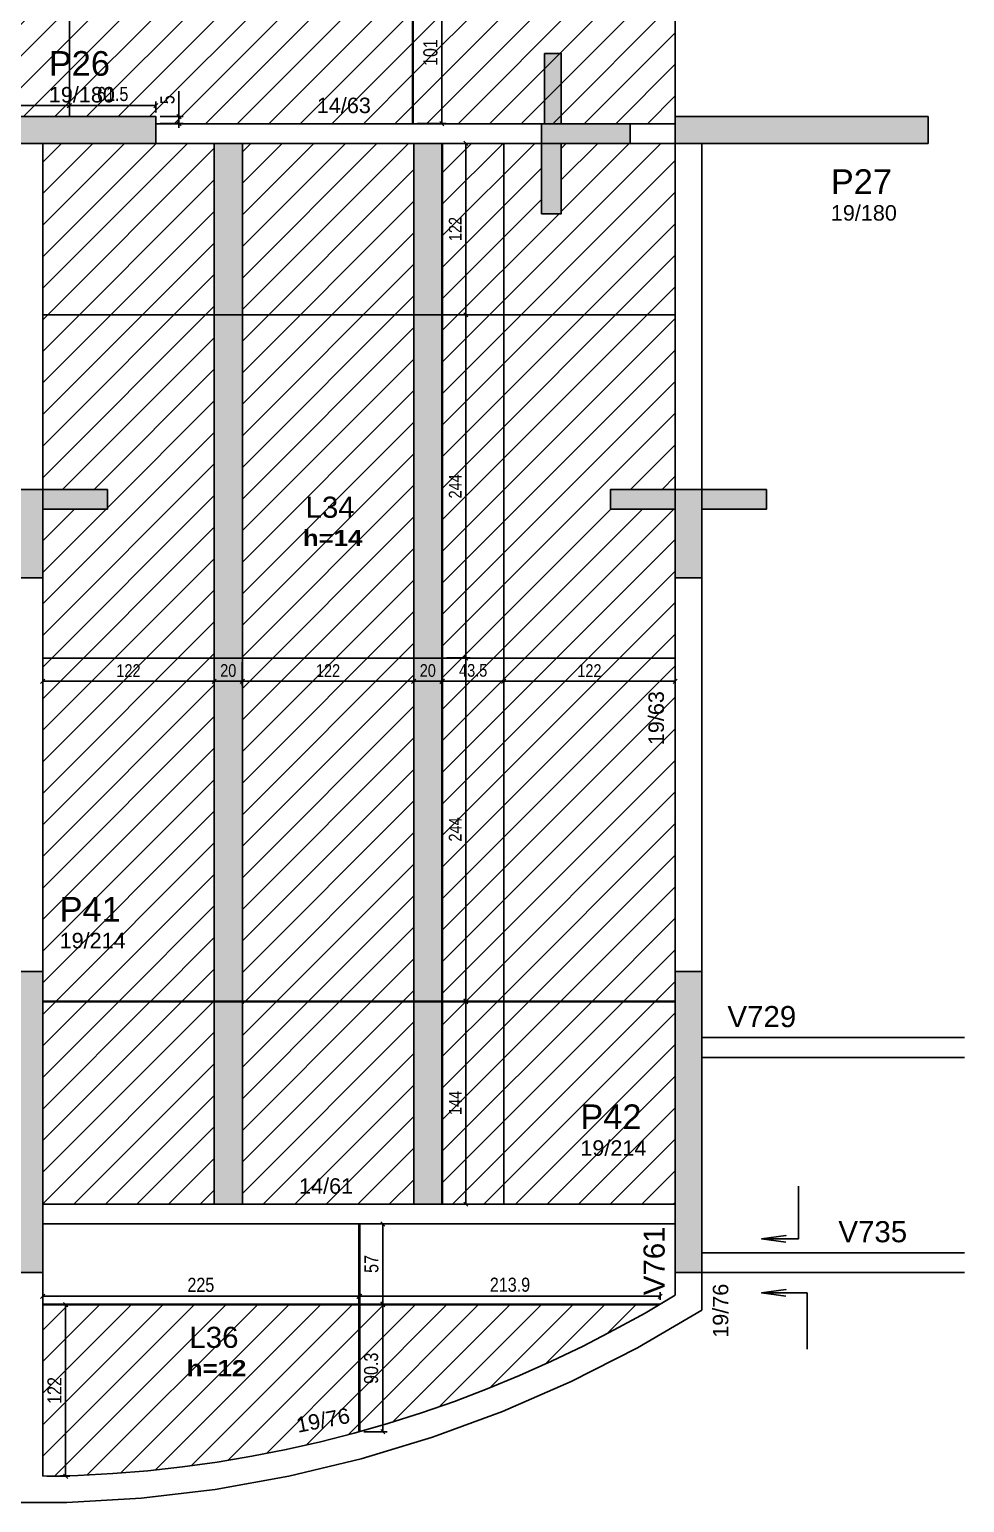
# Model space of a CAD drawing. Extents: x 3022 to 8661, y -614 to 3008.
# Drawn here: x 6504 to 7170, y 143 to 1190 of the extents above; entities that cross this region are included whole.
import ezdxf

# ---------------------------------------------------------------- set-up
doc = ezdxf.new("R2010")
doc.units = 0
doc.header["$PDMODE"] = 34
for name, color, linetype in [('COTA', 241, 'Continuous'), ('MTH-COTAS7', 31, 'Continuous'), ('MTH-DIM-PILAR', 3, 'Continuous'), ('MTH-DIM-VIGA', 3, 'Continuous'), ('MTH-FACE-VIGA', 7, 'Continuous'), ('MTH-LINHA-SEÇÃO', 16, 'Continuous'), ('MTH-PILAR-SEGUE', 5, 'Continuous'), ('MTH-SOMBRA21', 150, 'Continuous'), ('MTH-SOMBRA25', 253, 'Continuous'), ('MTH-TIT1-PILAR', 5, 'Continuous'), ('MTH-TIT1-VIGA', 5, 'Continuous'), ('MTH-TXT-NEGRITO', 5, 'Continuous'), ('Painéis', 200, 'Continuous')]:
    doc.layers.add(name, color=color, linetype=linetype)
doc.layers.add('Hachura', color=251, linetype='Continuous', lineweight=9)
doc.styles.add('COTA TECNICA', font='techl___.ttf', dxfattribs={"height": 10})
doc.styles.add('COTA TECNICA-50', font='techl___.ttf', dxfattribs={"height": 9})
doc.styles.add('TQS_ARIAL', font='arial.ttf')
doc.styles.add('TQS_ARIAL_BLACK', font='ariblk.ttf')
doc.dimstyles.new('COTA PAINEL-50', dxfattribs={"dimtxt": 9, "dimasz": 3, "dimexe": 3, "dimexo": 3, "dimgap": 3, "dimtad": 1, "dimdec": 1, "dimzin": 12, "dimdsep": 46, "dimtxsty": 'COTA TECNICA-50', "dimblk1": 'OBLIQUE', "dimblk2": 'OBLIQUE', "dimsah": 1, "dimcen": 0.9, "dimclrd": 4, "dimclre": 4, "dimclrt": 240, "dimadec": 1, "dimazin": 3, "dimtfac": 1, "dimtdec": 1, "dimtmove": 0, "dimatfit": 3, "dimfxl": 1, "dimtolj": 1, "dimtzin": 12, "dimarcsym": 0})
doc.dimstyles.new('PAINEL', dxfattribs={"dimtxt": 10, "dimasz": 3, "dimexe": 3, "dimexo": 3, "dimgap": 3, "dimtad": 1, "dimdec": 1, "dimzin": 12, "dimdsep": 46, "dimtxsty": 'COTA TECNICA', "dimblk1": 'OBLIQUE', "dimblk2": 'OBLIQUE', "dimsah": 1, "dimcen": 0.9, "dimclrd": 4, "dimclre": 4, "dimclrt": 240, "dimadec": 1, "dimazin": 3, "dimtfac": 1, "dimtdec": 1, "dimtmove": 0, "dimatfit": 3, "dimfxl": 1, "dimtolj": 1, "dimtzin": 12, "dimarcsym": 0})
pattern_1 = [(45, (1084.576, 0), (-11.22532, 11.22532), [])]

# ---------------------------------------------------------------- blocks, each defined once
blk = doc.blocks.new('_Oblique')
at = {"color": 0, "linetype": 'ByBlock', "lineweight": -2}
blk.add_line((-0.5, -0.5), (0.5, 0.5), dxfattribs=at)
blk = doc.blocks.new('*D1268')
at = {"layer": 'COTA', "color": 4, "lineweight": -2, "transparency": 16777216}
for p, q in [((6414.1, 1131.4), (6414.1, 1139.2)), ((6414.1, 1136.2), (6532.6, 1136.2)), ((6532.6, 1131.4), (6532.6, 1139.2))]:
    blk.add_line(p, q, dxfattribs=at)
at = {"layer": 'Defpoints', "color": 0, "transparency": 16777216}
for p in [(6532.6, 1136.2), (6414.1, 1128.4), (6532.6, 1128.4)]:
    blk.add_point(p, dxfattribs=at)
at = {"layer": 'COTA', "color": 4, "lineweight": -2, "transparency": 16777216, "xscale": 3, "yscale": 3, "zscale": 3, "rotation": 180}
blk.add_blockref('_Oblique', (6414.1, 1136.2), dxfattribs=at)
at = {"layer": 'COTA', "color": 4, "lineweight": -2, "transparency": 16777216, "xscale": 3, "yscale": 3, "zscale": 3}
blk.add_blockref('_Oblique', (6532.6, 1136.2), dxfattribs=at)
at = {"layer": 'COTA', "color": 240, "transparency": 16777216, "insert": (6473.4, 1144.4), "char_height": 10, "attachment_point": 5, "style": 'COTA TECNICA'}
blk.add_mtext('\\A1;118.5', dxfattribs=at)
blk = doc.blocks.new('*D1284')
at = {"layer": 'COTA', "color": 4, "lineweight": -2, "transparency": 16777216}
for p, q in [((6532.6, 1131.4), (6532.6, 1139.2)), ((6532.6, 1136.2), (6594.1, 1136.2)), ((6594.1, 1131.4), (6594.1, 1139.2))]:
    blk.add_line(p, q, dxfattribs=at)
at = {"layer": 'Defpoints', "color": 0, "transparency": 16777216}
for p in [(6594.1, 1136.2), (6532.6, 1128.4), (6594.1, 1128.4)]:
    blk.add_point(p, dxfattribs=at)
at = {"layer": 'COTA', "color": 4, "lineweight": -2, "transparency": 16777216, "xscale": 3, "yscale": 3, "zscale": 3, "rotation": 180}
blk.add_blockref('_Oblique', (6532.6, 1136.2), dxfattribs=at)
at = {"layer": 'COTA', "color": 4, "lineweight": -2, "transparency": 16777216, "xscale": 3, "yscale": 3, "zscale": 3}
blk.add_blockref('_Oblique', (6594.1, 1136.2), dxfattribs=at)
at = {"layer": 'COTA', "color": 240, "transparency": 16777216, "insert": (6563.4, 1144.4), "char_height": 10, "attachment_point": 5, "style": 'COTA TECNICA'}
blk.add_mtext('\\A1;61.5', dxfattribs=at)
blk = doc.blocks.new('*D1270')
at = {"layer": 'COTA', "color": 4, "lineweight": -2, "transparency": 16777216}
for p, q in [((6610.5, 1128.4), (6610.5, 1146.4)), ((6597.1, 1128.4), (6613.5, 1128.4)), ((6597.1, 1123.4), (6613.5, 1123.4)), ((6610.5, 1123.4), (6610.5, 1128.4)), ((6610.5, 1123.4), (6610.5, 1120.4))]:
    blk.add_line(p, q, dxfattribs=at)
at = {"layer": 'Defpoints', "color": 0, "transparency": 16777216}
for p in [(6594.1, 1128.4), (6594.1, 1123.4), (6610.5, 1128.4)]:
    blk.add_point(p, dxfattribs=at)
at = {"layer": 'COTA', "color": 4, "lineweight": -2, "transparency": 16777216, "xscale": 3, "yscale": 3, "zscale": 3}
for p, rotation in [((6610.5, 1128.4), 270), ((6610.5, 1123.4), 90)]:
    blk.add_blockref('_Oblique', p, dxfattribs=dict(at, rotation=rotation))
at = {"layer": 'COTA', "color": 240, "transparency": 16777216, "insert": (6602.4, 1140.4), "char_height": 10, "attachment_point": 5, "rotation": 90, "style": 'COTA TECNICA'}
blk.add_mtext('\\A1;5', dxfattribs=at)
blk = doc.blocks.new('*D1280')
at = {"layer": 'COTA', "color": 4, "lineweight": -2, "transparency": 16777216}
for p, q in [((6780.1, 1224.4), (6800.6, 1224.4)), ((6797.6, 1123.4), (6797.6, 1224.4)), ((6780.1, 1123.4), (6800.6, 1123.4))]:
    blk.add_line(p, q, dxfattribs=at)
at = {"layer": 'Defpoints', "color": 0, "transparency": 16777216}
for p in [(6777.1, 1224.4), (6797.6, 1224.4), (6777.1, 1123.4)]:
    blk.add_point(p, dxfattribs=at)
at = {"layer": 'COTA', "color": 4, "lineweight": -2, "transparency": 16777216, "xscale": 3, "yscale": 3, "zscale": 3}
for p, rotation in [((6797.6, 1224.4), 90), ((6797.6, 1123.4), 270)]:
    blk.add_blockref('_Oblique', p, dxfattribs=dict(at, rotation=rotation))
at = {"layer": 'COTA', "color": 240, "transparency": 16777216, "insert": (6789.5, 1173.9), "char_height": 10, "attachment_point": 5, "rotation": 90, "style": 'COTA TECNICA'}
blk.add_mtext('\\A1;101', dxfattribs=at)
blk = doc.blocks.new('*D1321')
at = {"layer": 'COTA', "color": 4, "lineweight": -2, "transparency": 16777216}
for p, q in [((6801.1, 498.9), (6817.7, 498.9)), ((6814.7, 354.9), (6814.7, 498.9)), ((6801.1, 354.9), (6817.7, 354.9))]:
    blk.add_line(p, q, dxfattribs=at)
at = {"layer": 'Defpoints', "color": 0, "transparency": 16777216}
for p in [(6798.1, 498.9), (6814.7, 498.9), (6798.1, 354.9)]:
    blk.add_point(p, dxfattribs=at)
at = {"layer": 'COTA', "color": 4, "lineweight": -2, "transparency": 16777216, "xscale": 3, "yscale": 3, "zscale": 3}
for p, rotation in [((6814.7, 498.9), 90), ((6814.7, 354.9), 270)]:
    blk.add_blockref('_Oblique', p, dxfattribs=dict(at, rotation=rotation))
at = {"layer": 'COTA', "color": 240, "transparency": 16777216, "insert": (6807.1, 426.9), "char_height": 9, "attachment_point": 5, "rotation": 90, "style": 'COTA TECNICA-50'}
blk.add_mtext('\\A1;144', dxfattribs=at)
blk = doc.blocks.new('*D1322')
at = {"layer": 'COTA', "color": 4, "lineweight": -2, "transparency": 16777216}
for p, q in [((6801.1, 743.4), (6817.7, 743.4)), ((6814.7, 499.4), (6814.7, 743.4)), ((6801.1, 499.4), (6817.7, 499.4))]:
    blk.add_line(p, q, dxfattribs=at)
at = {"layer": 'Defpoints', "color": 0, "transparency": 16777216}
for p in [(6798.1, 743.4), (6814.7, 743.4), (6798.1, 499.4)]:
    blk.add_point(p, dxfattribs=at)
at = {"layer": 'COTA', "color": 4, "lineweight": -2, "transparency": 16777216, "xscale": 3, "yscale": 3, "zscale": 3}
for p, rotation in [((6814.7, 743.4), 90), ((6814.7, 499.4), 270)]:
    blk.add_blockref('_Oblique', p, dxfattribs=dict(at, rotation=rotation))
at = {"layer": 'COTA', "color": 240, "transparency": 16777216, "insert": (6807.1, 621.4), "char_height": 9, "attachment_point": 5, "rotation": 90, "style": 'COTA TECNICA-50'}
blk.add_mtext('\\A1;244', dxfattribs=at)
blk = doc.blocks.new('*D1323')
at = {"layer": 'COTA', "color": 4, "lineweight": -2, "transparency": 16777216}
for p, q in [((6814.7, 743.4), (6814.7, 987.4)), ((6801.1, 743.4), (6817.7, 743.4))]:
    blk.add_line(p, q, dxfattribs=at)
at = {"layer": 'Defpoints', "color": 0, "transparency": 16777216}
for p in [(6814.7, 987.4), (6814.7, 987.4), (6798.1, 743.4)]:
    blk.add_point(p, dxfattribs=at)
at = {"layer": 'COTA', "color": 4, "lineweight": -2, "transparency": 16777216, "xscale": 3, "yscale": 3, "zscale": 3}
for p, rotation in [((6814.7, 987.4), 90), ((6814.7, 743.4), 270)]:
    blk.add_blockref('_Oblique', p, dxfattribs=dict(at, rotation=rotation))
at = {"layer": 'COTA', "color": 240, "transparency": 16777216, "insert": (6807.1, 865.4), "char_height": 9, "attachment_point": 5, "rotation": 90, "style": 'COTA TECNICA-50'}
blk.add_mtext('\\A1;244', dxfattribs=at)
blk = doc.blocks.new('*D1324')
at = {"layer": 'COTA', "color": 4, "lineweight": -2, "transparency": 16777216}
blk.add_line((6814.7, 987.4), (6814.7, 1109.4), dxfattribs=at)
at = {"layer": 'Defpoints', "color": 0, "transparency": 16777216}
for p in [(6814.7, 1109.4), (6814.7, 1109.4), (6814.7, 987.4)]:
    blk.add_point(p, dxfattribs=at)
at = {"layer": 'COTA', "color": 4, "lineweight": -2, "transparency": 16777216, "xscale": 3, "yscale": 3, "zscale": 3}
for p, rotation in [((6814.7, 1109.4), 90), ((6814.7, 987.4), 270)]:
    blk.add_blockref('_Oblique', p, dxfattribs=dict(at, rotation=rotation))
at = {"layer": 'COTA', "color": 240, "transparency": 16777216, "insert": (6807.1, 1048.4), "char_height": 9, "attachment_point": 5, "rotation": 90, "style": 'COTA TECNICA-50'}
blk.add_mtext('\\A1;122', dxfattribs=at)
blk = doc.blocks.new('*D1325')
at = {"layer": 'COTA', "color": 4, "lineweight": -2, "transparency": 16777216}
for p, q in [((6513.6, 740.4), (6513.6, 723.8)), ((6635.6, 740.4), (6635.6, 723.8)), ((6513.6, 726.8), (6635.6, 726.8))]:
    blk.add_line(p, q, dxfattribs=at)
at = {"layer": 'Defpoints', "color": 0, "transparency": 16777216}
for p in [(6513.6, 743.4), (6635.6, 743.4), (6635.6, 726.8)]:
    blk.add_point(p, dxfattribs=at)
at = {"layer": 'COTA', "color": 4, "lineweight": -2, "transparency": 16777216, "xscale": 3, "yscale": 3, "zscale": 3, "rotation": 180}
blk.add_blockref('_Oblique', (6513.6, 726.8), dxfattribs=at)
at = {"layer": 'COTA', "color": 4, "lineweight": -2, "transparency": 16777216, "xscale": 3, "yscale": 3, "zscale": 3}
blk.add_blockref('_Oblique', (6635.6, 726.8), dxfattribs=at)
at = {"layer": 'COTA', "color": 240, "transparency": 16777216, "insert": (6574.6, 734.4), "char_height": 9, "attachment_point": 5, "style": 'COTA TECNICA-50'}
blk.add_mtext('\\A1;122', dxfattribs=at)
blk = doc.blocks.new('*D1326')
at = {"layer": 'COTA', "color": 4, "lineweight": -2, "transparency": 16777216}
for p, q in [((6635.6, 740.4), (6635.6, 723.8)), ((6655.6, 740.4), (6655.6, 723.8)), ((6635.6, 726.8), (6655.6, 726.8))]:
    blk.add_line(p, q, dxfattribs=at)
at = {"layer": 'Defpoints', "color": 0, "transparency": 16777216}
for p in [(6635.6, 743.4), (6655.6, 743.4), (6655.6, 726.8)]:
    blk.add_point(p, dxfattribs=at)
at = {"layer": 'COTA', "color": 4, "lineweight": -2, "transparency": 16777216, "xscale": 3, "yscale": 3, "zscale": 3, "rotation": 180}
blk.add_blockref('_Oblique', (6635.6, 726.8), dxfattribs=at)
at = {"layer": 'COTA', "color": 4, "lineweight": -2, "transparency": 16777216, "xscale": 3, "yscale": 3, "zscale": 3}
blk.add_blockref('_Oblique', (6655.6, 726.8), dxfattribs=at)
at = {"layer": 'COTA', "color": 240, "transparency": 16777216, "insert": (6645.6, 734.4), "char_height": 9, "attachment_point": 5, "style": 'COTA TECNICA-50'}
blk.add_mtext('\\A1;20', dxfattribs=at)
blk = doc.blocks.new('*D1327')
at = {"layer": 'COTA', "color": 4, "lineweight": -2, "transparency": 16777216}
for p, q in [((6655.6, 740.4), (6655.6, 723.8)), ((6777.6, 740.4), (6777.6, 723.8)), ((6655.6, 726.8), (6777.6, 726.8))]:
    blk.add_line(p, q, dxfattribs=at)
at = {"layer": 'Defpoints', "color": 0, "transparency": 16777216}
for p in [(6655.6, 743.4), (6777.6, 743.4), (6777.6, 726.8)]:
    blk.add_point(p, dxfattribs=at)
at = {"layer": 'COTA', "color": 4, "lineweight": -2, "transparency": 16777216, "xscale": 3, "yscale": 3, "zscale": 3, "rotation": 180}
blk.add_blockref('_Oblique', (6655.6, 726.8), dxfattribs=at)
at = {"layer": 'COTA', "color": 4, "lineweight": -2, "transparency": 16777216, "xscale": 3, "yscale": 3, "zscale": 3}
blk.add_blockref('_Oblique', (6777.6, 726.8), dxfattribs=at)
at = {"layer": 'COTA', "color": 240, "transparency": 16777216, "insert": (6716.6, 734.4), "char_height": 9, "attachment_point": 5, "style": 'COTA TECNICA-50'}
blk.add_mtext('\\A1;122', dxfattribs=at)
blk = doc.blocks.new('*D1328')
at = {"layer": 'COTA', "color": 4, "lineweight": -2, "transparency": 16777216}
for p, q in [((6777.6, 740.4), (6777.6, 723.8)), ((6797.6, 740.4), (6797.6, 723.8)), ((6777.6, 726.8), (6797.6, 726.8))]:
    blk.add_line(p, q, dxfattribs=at)
at = {"layer": 'Defpoints', "color": 0, "transparency": 16777216}
for p in [(6777.6, 743.4), (6797.6, 743.4), (6797.6, 726.8)]:
    blk.add_point(p, dxfattribs=at)
at = {"layer": 'COTA', "color": 4, "lineweight": -2, "transparency": 16777216, "xscale": 3, "yscale": 3, "zscale": 3, "rotation": 180}
blk.add_blockref('_Oblique', (6777.6, 726.8), dxfattribs=at)
at = {"layer": 'COTA', "color": 4, "lineweight": -2, "transparency": 16777216, "xscale": 3, "yscale": 3, "zscale": 3}
blk.add_blockref('_Oblique', (6797.6, 726.8), dxfattribs=at)
at = {"layer": 'COTA', "color": 240, "transparency": 16777216, "insert": (6787.6, 734.4), "char_height": 9, "attachment_point": 5, "style": 'COTA TECNICA-50'}
blk.add_mtext('\\A1;20', dxfattribs=at)
blk = doc.blocks.new('*D1329')
at = {"layer": 'COTA', "color": 4, "lineweight": -2, "transparency": 16777216}
for p, q in [((6798.1, 740.4), (6798.1, 723.8)), ((6841.6, 740.4), (6841.6, 723.8)), ((6798.1, 726.8), (6841.6, 726.8))]:
    blk.add_line(p, q, dxfattribs=at)
at = {"layer": 'Defpoints', "color": 0, "transparency": 16777216}
for p in [(6798.1, 743.4), (6841.6, 743.4), (6841.6, 726.8)]:
    blk.add_point(p, dxfattribs=at)
at = {"layer": 'COTA', "color": 4, "lineweight": -2, "transparency": 16777216, "xscale": 3, "yscale": 3, "zscale": 3, "rotation": 180}
blk.add_blockref('_Oblique', (6798.1, 726.8), dxfattribs=at)
at = {"layer": 'COTA', "color": 4, "lineweight": -2, "transparency": 16777216, "xscale": 3, "yscale": 3, "zscale": 3}
blk.add_blockref('_Oblique', (6841.6, 726.8), dxfattribs=at)
at = {"layer": 'COTA', "color": 240, "transparency": 16777216, "insert": (6819.9, 734.5), "char_height": 9, "attachment_point": 5, "style": 'COTA TECNICA-50'}
blk.add_mtext('\\A1;43.5', dxfattribs=at)
blk = doc.blocks.new('*D1330')
at = {"layer": 'COTA', "color": 4, "lineweight": -2, "transparency": 16777216}
for p, q in [((6841.6, 740.4), (6841.6, 723.8)), ((6963.6, 740.4), (6963.6, 723.8)), ((6841.6, 726.8), (6963.6, 726.8))]:
    blk.add_line(p, q, dxfattribs=at)
at = {"layer": 'Defpoints', "color": 0, "transparency": 16777216}
for p in [(6841.6, 743.4), (6963.6, 743.4), (6963.6, 726.8)]:
    blk.add_point(p, dxfattribs=at)
at = {"layer": 'COTA', "color": 4, "lineweight": -2, "transparency": 16777216, "xscale": 3, "yscale": 3, "zscale": 3, "rotation": 180}
blk.add_blockref('_Oblique', (6841.6, 726.8), dxfattribs=at)
at = {"layer": 'COTA', "color": 4, "lineweight": -2, "transparency": 16777216, "xscale": 3, "yscale": 3, "zscale": 3}
blk.add_blockref('_Oblique', (6963.6, 726.8), dxfattribs=at)
at = {"layer": 'COTA', "color": 240, "transparency": 16777216, "insert": (6902.6, 734.4), "char_height": 9, "attachment_point": 5, "style": 'COTA TECNICA-50'}
blk.add_mtext('\\A1;122', dxfattribs=at)
blk = doc.blocks.new('*D1405')
at = {"layer": 'COTA', "color": 4, "lineweight": -2, "transparency": 16777216}
for p, q in [((6742.1, 283.4), (6758.6, 283.4)), ((6755.6, 283.4), (6755.6, 193.1)), ((6742.1, 193.1), (6758.6, 193.1))]:
    blk.add_line(p, q, dxfattribs=at)
at = {"layer": 'Defpoints', "color": 0, "transparency": 16777216}
for p in [(6739.1, 283.4), (6739.1, 193.1), (6755.6, 193.1)]:
    blk.add_point(p, dxfattribs=at)
at = {"layer": 'COTA', "color": 4, "lineweight": -2, "transparency": 16777216, "xscale": 3, "yscale": 3, "zscale": 3}
for p, rotation in [((6755.6, 283.4), 90), ((6755.6, 193.1), 270)]:
    blk.add_blockref('_Oblique', p, dxfattribs=dict(at, rotation=rotation))
at = {"layer": 'COTA', "color": 240, "transparency": 16777216, "insert": (6747.3, 238.2), "char_height": 10, "attachment_point": 5, "rotation": 90, "style": 'COTA TECNICA'}
blk.add_mtext('\\A1;90.3', dxfattribs=at)
blk = doc.blocks.new('*D1406')
at = {"layer": 'COTA', "color": 4, "lineweight": -2, "transparency": 16777216}
for p, q in [((6516.6, 283.4), (6532.9, 283.4)), ((6529.9, 161.4), (6529.9, 283.4)), ((6516.6, 161.4), (6532.9, 161.4))]:
    blk.add_line(p, q, dxfattribs=at)
at = {"layer": 'Defpoints', "color": 0, "transparency": 16777216}
for p in [(6513.6, 283.4), (6529.9, 283.4), (6513.6, 161.4)]:
    blk.add_point(p, dxfattribs=at)
at = {"layer": 'COTA', "color": 4, "lineweight": -2, "transparency": 16777216, "xscale": 3, "yscale": 3, "zscale": 3}
for p, rotation in [((6529.9, 283.4), 90), ((6529.9, 161.4), 270)]:
    blk.add_blockref('_Oblique', p, dxfattribs=dict(at, rotation=rotation))
at = {"layer": 'COTA', "color": 240, "transparency": 16777216, "insert": (6521.9, 222.4), "char_height": 10, "attachment_point": 5, "rotation": 90, "style": 'COTA TECNICA'}
blk.add_mtext('\\A1;122', dxfattribs=at)
blk = doc.blocks.new('*D1412')
at = {"layer": 'COTA', "color": 4, "lineweight": -2, "transparency": 16777216}
for p, q in [((6513.6, 286.9), (6513.6, 292.4)), ((6513.6, 289.4), (6738.6, 289.4)), ((6738.6, 286.9), (6738.6, 292.4))]:
    blk.add_line(p, q, dxfattribs=at)
at = {"layer": 'Defpoints', "color": 0, "transparency": 16777216}
for p in [(6513.6, 283.9), (6738.6, 289.4), (6738.6, 283.9)]:
    blk.add_point(p, dxfattribs=at)
at = {"layer": 'COTA', "color": 4, "lineweight": -2, "transparency": 16777216, "xscale": 3, "yscale": 3, "zscale": 3, "rotation": 180}
blk.add_blockref('_Oblique', (6513.6, 289.4), dxfattribs=at)
at = {"layer": 'COTA', "color": 4, "lineweight": -2, "transparency": 16777216, "xscale": 3, "yscale": 3, "zscale": 3}
blk.add_blockref('_Oblique', (6738.6, 289.4), dxfattribs=at)
at = {"layer": 'COTA', "color": 240, "transparency": 16777216, "insert": (6626.1, 297.5), "char_height": 10, "attachment_point": 5, "style": 'COTA TECNICA'}
blk.add_mtext('\\A1;225', dxfattribs=at)
blk = doc.blocks.new('*D1413')
at = {"layer": 'COTA', "color": 4, "lineweight": -2, "transparency": 16777216}
for p, q in [((6739.1, 286.9), (6739.1, 292.4)), ((6739.1, 289.4), (6953, 289.4)), ((6953, 286.9), (6953, 292.4))]:
    blk.add_line(p, q, dxfattribs=at)
at = {"layer": 'Defpoints', "color": 0, "transparency": 16777216}
for p in [(6739.1, 283.9), (6953, 289.4), (6953, 283.9)]:
    blk.add_point(p, dxfattribs=at)
at = {"layer": 'COTA', "color": 4, "lineweight": -2, "transparency": 16777216, "xscale": 3, "yscale": 3, "zscale": 3, "rotation": 180}
blk.add_blockref('_Oblique', (6739.1, 289.4), dxfattribs=at)
at = {"layer": 'COTA', "color": 4, "lineweight": -2, "transparency": 16777216, "xscale": 3, "yscale": 3, "zscale": 3}
blk.add_blockref('_Oblique', (6953, 289.4), dxfattribs=at)
at = {"layer": 'COTA', "color": 240, "transparency": 16777216, "insert": (6846.1, 297.6), "char_height": 10, "attachment_point": 5, "style": 'COTA TECNICA'}
blk.add_mtext('\\A1;213.9', dxfattribs=at)
blk = doc.blocks.new('*D1414')
at = {"layer": 'COTA', "color": 4, "lineweight": -2, "transparency": 16777216}
for p, q in [((6742.1, 340.9), (6758.6, 340.9)), ((6755.6, 283.9), (6755.6, 340.9)), ((6742.1, 283.9), (6758.6, 283.9))]:
    blk.add_line(p, q, dxfattribs=at)
at = {"layer": 'Defpoints', "color": 0, "transparency": 16777216}
for p in [(6739.1, 340.9), (6755.6, 340.9), (6739.1, 283.9)]:
    blk.add_point(p, dxfattribs=at)
at = {"layer": 'COTA', "color": 4, "lineweight": -2, "transparency": 16777216, "xscale": 3, "yscale": 3, "zscale": 3}
for p, rotation in [((6755.6, 340.9), 90), ((6755.6, 283.9), 270)]:
    blk.add_blockref('_Oblique', p, dxfattribs=dict(at, rotation=rotation))
at = {"layer": 'COTA', "color": 240, "transparency": 16777216, "insert": (6747.5, 312.4), "char_height": 10, "attachment_point": 5, "rotation": 90, "style": 'COTA TECNICA'}
blk.add_mtext('\\A1;57', dxfattribs=at)

msp = doc.modelspace()

# ---------------------------------------------------------------- hatches: boundary and pattern name
at = {"layer": 'Hachura', "linetype": 'ByBlock'}
h = msp.add_hatch(dxfattribs=at)
h.set_pattern_fill('ANSI31', color=256, scale=5)
h.set_pattern_definition([(45, (-39.196, -112.321), (-11.22532, 11.22532), [])])
h.paths.add_polyline_path([(4677.14, 1249.35), (4677.14, 1195.85), (4677.14, 1184.35), (4824.14, 1184.35), (4824.14, 1249.35)])
h.paths.add_polyline_path([(4677.14, 1183.85), (4677.14, 1176.85), (4677.14, 1123.35), (4824.14, 1123.35), (4824.14, 1183.85)])
h.paths.add_polyline_path([(4824.14, 1183.85), (4824.14, 1123.35), (4836.64, 1123.35), (4855.64, 1123.35), (5068.14, 1123.35), (5068.14, 1183.85)])
h.paths.add_polyline_path([(4855.64, 1249.35), (4836.64, 1249.35), (4824.14, 1249.35), (4824.14, 1184.35), (5068.14, 1184.35), (5068.14, 1249.35)])
h.paths.add_polyline_path([(5312.14, 1184.35), (5312.14, 1249.35), (5068.14, 1249.35), (5068.14, 1184.35)])
h.paths.add_polyline_path([(5068.14, 1183.85), (5068.14, 1123.35), (5312.14, 1123.35), (5312.14, 1183.85)])
h.paths.add_polyline_path([(5312.64, 1183.85), (5312.64, 1123.35), (5556.64, 1123.35), (5556.64, 1183.85)])
h.paths.add_polyline_path([(5556.64, 1184.35), (5556.64, 1249.35), (5312.64, 1249.35), (5312.64, 1184.35)])
h.paths.add_polyline_path([(5800.64, 1184.35), (5800.64, 1249.35), (5575.64, 1249.35), (5556.64, 1249.35), (5556.64, 1184.35)])
h.paths.add_polyline_path([(5556.64, 1183.85), (5556.64, 1123.35), (5575.64, 1123.35), (5800.64, 1123.35), (5800.64, 1183.85)])
h.paths.add_polyline_path([(5800.64, 1183.85), (5800.64, 1123.35), (5864.64, 1123.35), (5864.64, 1128.35), (6044.64, 1128.35), (6044.64, 1183.85)])
h.paths.add_polyline_path([(6044.64, 1184.35), (6044.64, 1249.35), (6025.64, 1249.35), (5800.64, 1249.35), (5800.64, 1184.35)])
h.paths.add_polyline_path([(6288.64, 1224.85), (6288.64, 1285.35), (6044.64, 1285.35), (6044.64, 1249.35), (6044.64, 1224.85)])
h.paths.add_polyline_path([(6288.64, 1123.35), (6288.64, 1224.35), (6044.64, 1224.35), (6044.64, 1128.35), (6044.64, 1123.35)])
h.paths.add_polyline_path([(6414.14, 1123.35), (6414.14, 1128.35), (6532.64, 1128.35), (6532.64, 1224.35), (6288.64, 1224.35), (6288.64, 1123.35)])
h.paths.add_polyline_path([(6532.64, 1224.85), (6532.64, 1285.35), (6288.64, 1285.35), (6288.64, 1224.85)])
h.paths.add_polyline_path([(6776.64, 1224.85), (6776.64, 1285.35), (6717.64, 1285.35), (6532.64, 1285.35), (6532.64, 1224.85)])
h.paths.add_polyline_path([(6776.64, 1123.35), (6776.64, 1224.35), (6532.64, 1224.35), (6532.64, 1128.35), (6594.14, 1128.35), (6594.14, 1123.35)])
h.paths.add_polyline_path([(6963.64, 1123.35), (6963.64, 1128.35), (6963.64, 1224.35), (6777.14, 1224.35), (6777.14, 1123.35)])
h.paths.add_polyline_path([(6963.64, 1224.85), (6963.64, 1249.35), (6963.64, 1285.35), (6777.14, 1285.35), (6777.14, 1224.85)])
h.paths.add_polyline_path([(6839.64, 1456.35), (6717.64, 1456.35), (6717.64, 1305.35), (6839.64, 1305.35)])
h.paths.add_polyline_path([(6860.14, 1305.35), (6963.64, 1305.35), (6963.64, 1389.35), (6963.64, 1456.35), (6860.14, 1456.35)])
h.paths.add_polyline_path([(6963.64, 1578.35), (6860.14, 1578.35), (6860.14, 1456.35), (6963.64, 1456.35)])
h.paths.add_polyline_path([(6839.64, 1578.35), (6717.64, 1578.35), (6717.64, 1513.35), (6717.64, 1494.35), (6717.64, 1456.35), (6839.64, 1456.35)])
h.paths.add_polyline_path([(6839.64, 1822.35), (6735.64, 1822.35), (6735.64, 1722.35), (6735.64, 1703.35), (6717.64, 1703.35), (6717.64, 1578.35), (6839.64, 1578.35)])
h.paths.add_polyline_path([(6860.14, 1578.35), (6963.64, 1578.35), (6963.64, 1822.35), (6860.14, 1822.35)])
h.paths.add_polyline_path([(6963.64, 1965.35), (6860.14, 1965.35), (6860.14, 1822.35), (6963.64, 1822.35), (6963.64, 1899.35)])
h.paths.add_polyline_path([(6839.64, 1965.35), (6735.64, 1965.35), (6735.64, 1822.35), (6839.64, 1822.35)])
h.paths.add_polyline_path([(6044.64, 1721.35), (6148.14, 1721.35), (6148.14, 1965.35), (6044.64, 1965.35), (6044.64, 1899.35)])
h.paths.add_polyline_path([(6044.64, 1567.35), (6148.14, 1567.35), (6148.14, 1721.35), (6044.64, 1721.35)])
h.paths.add_polyline_path([(6044.64, 1445.35), (6148.14, 1445.35), (6148.14, 1567.35), (6044.64, 1567.35)])
h.paths.add_polyline_path([(6148.14, 1445.35), (6044.64, 1445.35), (6044.64, 1389.35), (6044.64, 1305.35), (6148.14, 1305.35)])
h.paths.add_polyline_path([(6290.64, 1305.35), (6290.64, 1445.35), (6168.64, 1445.35), (6168.64, 1305.35)])
h.paths.add_polyline_path([(6290.64, 1445.35), (6290.64, 1494.35), (6290.64, 1513.35), (6290.64, 1567.35), (6168.64, 1567.35), (6168.64, 1445.35)])
h.paths.add_polyline_path([(6290.64, 1703.35), (6290.64, 1721.35), (6168.64, 1721.35), (6168.64, 1567.35), (6290.64, 1567.35)])
h = msp.add_hatch(dxfattribs=at)
h.set_pattern_fill('ANSI31', color=256, scale=5)
h.set_pattern_definition(pattern_1)
h.paths.add_polyline_path([(6513.64, 987.35), (6635.64, 987.35), (6635.64, 1109.35), (6594.14, 1109.35), (6513.64, 1109.35)])
h.paths.add_polyline_path([(6777.64, 987.35), (6777.64, 1109.35), (6655.64, 1109.35), (6655.64, 987.35)])
h.paths.add_polyline_path([(6841.64, 1109.35), (6798.14, 1109.35), (6798.14, 987.35), (6841.64, 987.35)])
h.paths.add_polyline_path([(6963.64, 987.35), (6963.64, 1109.35), (6882.56, 1109.35), (6882.56, 1059.35), (6868.56, 1059.35), (6868.56, 1109.35), (6841.64, 1109.35), (6841.64, 987.35)])
h.paths.add_polyline_path([(6963.64, 987.35), (6841.64, 987.35), (6841.64, 743.35), (6963.64, 743.35), (6963.64, 849.26), (6917.64, 849.26), (6917.64, 863.26), (6963.64, 863.26)])
h.paths.add_polyline_path([(6798.14, 743.35), (6841.64, 743.35), (6841.64, 987.35), (6798.14, 987.35)])
h.paths.add_polyline_path([(6655.64, 987.35), (6655.64, 743.35), (6777.64, 743.35), (6777.64, 987.35)])
h.paths.add_polyline_path([(6513.64, 863.26), (6559.64, 863.26), (6559.64, 849.26), (6513.64, 849.26), (6513.64, 800.26), (6513.64, 743.35), (6635.64, 743.35), (6635.64, 987.35), (6513.64, 987.35)])
h.paths.add_polyline_path([(6635.64, 743.35), (6513.64, 743.35), (6513.64, 520.35), (6513.64, 499.35), (6635.64, 499.35)])
h.paths.add_polyline_path([(6777.64, 743.35), (6655.64, 743.35), (6655.64, 499.35), (6777.64, 499.35)])
h.paths.add_polyline_path([(6798.14, 499.35), (6841.64, 499.35), (6841.64, 743.35), (6798.14, 743.35)])
h.paths.add_polyline_path([(6841.64, 499.35), (6963.64, 499.35), (6963.64, 520.35), (6963.64, 743.35), (6841.64, 743.35)])
h.paths.add_polyline_path([(6870.56, 404.85), (6870.56, 354.85), (6931.56, 354.85), (6963.64, 354.85), (6963.64, 498.85), (6841.64, 498.85), (6841.64, 354.85), (6870.56, 354.85)])
h.paths.add_polyline_path([(6841.64, 498.85), (6798.14, 498.85), (6798.14, 354.85), (6841.64, 354.85)])
h.paths.add_polyline_path([(6655.64, 498.85), (6655.64, 354.85), (6777.64, 354.85), (6777.64, 498.85)])
h.paths.add_polyline_path([(6513.64, 498.85), (6513.64, 354.85), (6635.64, 354.85), (6635.64, 498.85)])
at = {"layer": 'Hachura'}
h = msp.add_hatch(color=256, dxfattribs=at)
h.dxf.hatch_style = 1
h.paths.add_polyline_path([(6655.64, 1109.35), (6635.64, 1109.35), (6635.64, 987.35), (6655.64, 987.35)])
h.paths.add_polyline_path([(6655.64, 987.35), (6635.64, 987.35), (6635.64, 743.35), (6655.64, 743.35)])
h.paths.add_polyline_path([(6655.64, 743.35), (6635.64, 743.35), (6635.64, 499.35), (6655.64, 499.35)])
h.paths.add_polyline_path([(6655.64, 499.35), (6635.64, 499.35), (6635.64, 354.85), (6655.64, 354.85)])
h.paths.add_polyline_path([(6797.64, 499.35), (6777.64, 499.35), (6777.64, 354.85), (6797.64, 354.85)])
h.paths.add_polyline_path([(6797.64, 743.35), (6777.64, 743.35), (6777.64, 499.35), (6797.64, 499.35)])
h.paths.add_polyline_path([(6797.64, 987.35), (6777.64, 987.35), (6777.64, 743.35), (6797.64, 743.35)])
h.paths.add_polyline_path([(6797.64, 1109.35), (6777.64, 1109.35), (6777.64, 987.35), (6797.64, 987.35)])
at = {"layer": 'Hachura', "linetype": 'ByBlock'}
h = msp.add_hatch(dxfattribs=at)
h.set_pattern_fill('ANSI31', color=256, scale=5)
h.set_pattern_definition(pattern_1)
h.paths.add_polyline_path([(6056.11, 283.4), (6066.12, 277.5), (6087.95, 265.45), (6110.11, 254.03), (6132.58, 243.23), (6155.35, 233.07), (6178.39, 223.56), (6201.7, 214.7), (6225.24, 206.5), (6249.01, 198.97), (6250.14, 198.65), (6250.14, 283.4)])
h.paths.add_polyline_path([(6395.19, 168.09), (6419.98, 165.37), (6444.82, 163.34), (6469.72, 162.02), (6494.64, 161.4), (6494.64, 283.4), (6250.64, 283.4), (6250.64, 198.5), (6272.98, 192.11), (6297.13, 185.93), (6321.45, 180.44), (6345.91, 175.63), (6370.5, 171.51)])
h.paths.add_polyline_path([(6613.09, 168.09), (6637.79, 171.51), (6662.38, 175.63), (6686.84, 180.44), (6711.16, 185.93), (6735.31, 192.11), (6738.64, 193.07), (6738.64, 283.4), (6513.64, 283.4), (6513.64, 161.4), (6538.57, 162.02), (6563.46, 163.34), (6588.31, 165.37)])
h.paths.add_polyline_path([(6829.9, 223.56), (6852.94, 233.07), (6875.71, 243.23), (6898.18, 254.03), (6920.34, 265.45), (6942.17, 277.5), (6952.18, 283.4), (6739.14, 283.4), (6739.14, 193.21), (6759.28, 198.97), (6783.05, 206.5), (6806.59, 214.7)])

# ---------------------------------------------------------------- linework, layer by layer
at = {"layer": 'MTH-COTAS7', "linetype": 'Continuous'}
for points in [[(7051.33, 367.74), (7051.33, 330.26), (7025.12, 330.26), (7042.47, 332.55), (7025.12, 330.26), (7042.47, 327.98)], [(7057.53, 251.85), (7057.53, 291.87), (7025.12, 291.87), (7042.47, 294.15), (7025.12, 291.87), (7042.47, 289.58)]]:
    msp.add_lwpolyline(points, dxfattribs=at)
at = {"layer": 'MTH-FACE-VIGA', "linetype": 'Continuous'}
for p, q in [((6963.64, 1123.35), (6594.14, 1123.35)), ((6513.64, 520.35), (6513.64, 1109.35)), ((6594.14, 1109.35), (6963.64, 1109.35)), ((6963.64, 1109.35), (6963.64, 520.35)), ((6982.64, 520.35), (6982.64, 1109.35)), ((7169.56, 473.35), (6982.64, 473.35)), ((6982.64, 459.35), (7169.56, 459.35)), ((6513.64, 354.85), (6963.64, 354.85)), ((6513.64, 340.85), (6963.64, 340.85)), ((7169.56, 320.35), (6982.64, 320.35)), ((6513.64, 161.4), (6513.64, 306.35)), ((6963.64, 306.35), (6963.64, 290.16)), ((6982.64, 306.35), (7169.56, 306.35)), ((6982.64, 279.55), (6982.64, 306.35))]:
    msp.add_line(p, q, dxfattribs=at)
for points in [[(6513.64, 161.4), (6538.57, 162.02), (6563.46, 163.34), (6588.31, 165.37), (6613.09, 168.09), (6637.79, 171.51), (6662.38, 175.63), (6686.84, 180.44), (6711.16, 185.93), (6735.31, 192.11), (6759.28, 198.97), (6783.05, 206.5), (6806.59, 214.7), (6829.9, 223.56), (6852.94, 233.07), (6875.71, 243.23), (6898.18, 254.03), (6920.34, 265.45), (6942.17, 277.5), (6963.64, 290.16)], [(6025.64, 279.55), (6071.46, 252.76), (6118.78, 228.71), (6167.43, 207.48), (6217.24, 189.14), (6268.04, 173.77), (6319.65, 161.4), (6371.91, 152.09), (6424.62, 145.86), (6477.61, 142.74), (6530.68, 142.74), (6583.67, 145.86), (6636.38, 152.09), (6688.63, 161.4), (6740.25, 173.77), (6791.05, 189.14), (6840.86, 207.48), (6889.51, 228.71), (6936.82, 252.76), (6982.64, 279.55)]]:
    msp.add_lwpolyline(points, dxfattribs=at)
at = {"layer": 'MTH-LINHA-SEÇÃO', "linetype": 'Continuous'}
for points in [[(6870.56, 1173.35), (6870.56, 1123.35), (6882.56, 1123.35), (6882.56, 1173.35), (6870.56, 1173.35)], [(6931.56, 1109.35), (6868.56, 1109.35), (6868.56, 1123.35), (6931.56, 1123.35), (6931.56, 1109.35)], [(6868.56, 1109.35), (6868.56, 1059.35), (6882.56, 1059.35), (6882.56, 1109.35), (6868.56, 1109.35)], [(6494.64, 800.26), (6494.64, 863.26), (6513.64, 863.26), (6513.64, 800.26), (6494.64, 800.26)], [(6559.64, 863.26), (6513.64, 863.26), (6513.64, 849.26), (6559.64, 849.26), (6559.64, 863.26)], [(6963.64, 863.26), (6917.64, 863.26), (6917.64, 849.26), (6963.64, 849.26), (6963.64, 863.26)], [(6963.64, 800.26), (6963.64, 863.26), (6982.64, 863.26), (6982.64, 800.26), (6963.64, 800.26)], [(7028.64, 863.26), (6982.64, 863.26), (6982.64, 849.26), (7028.64, 849.26), (7028.64, 863.26)]]:
    msp.add_lwpolyline(points, dxfattribs=at)
at = {"layer": 'MTH-PILAR-SEGUE', "linetype": 'Continuous'}
for points in [[(6414.14, 1128.35), (6414.14, 1109.35), (6594.14, 1109.35), (6594.14, 1128.35), (6414.14, 1128.35)], [(6963.64, 1128.35), (6963.64, 1109.35), (7143.64, 1109.35), (7143.64, 1128.35), (6963.64, 1128.35)], [(6494.64, 306.35), (6513.64, 306.35), (6513.64, 520.35), (6494.64, 520.35), (6494.64, 306.35)], [(6963.64, 306.35), (6982.64, 306.35), (6982.64, 520.35), (6963.64, 520.35), (6963.64, 306.35)]]:
    msp.add_lwpolyline(points, dxfattribs=at)
at = {"layer": 'MTH-SOMBRA21', "linetype": 'Continuous'}
for points in [[(6870.56, 1173.35), (6870.56, 1123.35), (6882.56, 1123.35)], [(6870.56, 1173.35), (6882.56, 1123.35), (6882.56, 1173.35)], [(6870.56, 1173.35), (6882.56, 1173.35), (6870.56, 1173.35)], [(6931.56, 1109.35), (6868.56, 1109.35), (6868.56, 1123.35)], [(6931.56, 1109.35), (6868.56, 1123.35), (6931.56, 1123.35)], [(6931.56, 1109.35), (6931.56, 1123.35), (6931.56, 1109.35)], [(6868.56, 1109.35), (6868.56, 1059.35), (6882.56, 1059.35)], [(6868.56, 1109.35), (6882.56, 1059.35), (6882.56, 1109.35)], [(6868.56, 1109.35), (6882.56, 1109.35), (6868.56, 1109.35)], [(6494.64, 800.26), (6494.64, 863.26), (6513.64, 863.26)], [(6494.64, 800.26), (6513.64, 863.26), (6513.64, 800.26)], [(6559.64, 863.26), (6513.64, 863.26), (6513.64, 849.26)], [(6559.64, 863.26), (6513.64, 849.26), (6559.64, 849.26)], [(6559.64, 863.26), (6559.64, 849.26), (6559.64, 863.26)], [(6963.64, 863.26), (6917.64, 863.26), (6917.64, 849.26)], [(6963.64, 863.26), (6917.64, 849.26), (6963.64, 849.26)], [(6963.64, 863.26), (6963.64, 849.26), (6963.64, 863.26)], [(6963.64, 800.26), (6963.64, 863.26), (6982.64, 863.26)], [(6963.64, 800.26), (6982.64, 863.26), (6982.64, 800.26)], [(7028.64, 863.26), (6982.64, 863.26), (6982.64, 849.26)], [(7028.64, 863.26), (6982.64, 849.26), (7028.64, 849.26)], [(7028.64, 863.26), (7028.64, 849.26), (7028.64, 863.26)], [(6494.64, 800.26), (6513.64, 800.26), (6494.64, 800.26)], [(6963.64, 800.26), (6982.64, 800.26), (6963.64, 800.26)]]:
    msp.add_solid(points, dxfattribs=at)
at = {"layer": 'MTH-SOMBRA25', "linetype": 'Continuous'}
for points in [[(6414.14, 1128.35), (6414.14, 1109.35), (6594.14, 1109.35)], [(6414.14, 1128.35), (6594.14, 1109.35), (6594.14, 1128.35)], [(6414.14, 1128.35), (6594.14, 1128.35), (6414.14, 1128.35)], [(6963.64, 1128.35), (6963.64, 1109.35), (7143.64, 1109.35)], [(6963.64, 1128.35), (7143.64, 1109.35), (7143.64, 1128.35)], [(6963.64, 1128.35), (7143.64, 1128.35), (6963.64, 1128.35)], [(6494.64, 306.35), (6513.64, 306.35), (6513.64, 520.35)], [(6494.64, 306.35), (6513.64, 520.35), (6494.64, 520.35)], [(6963.64, 306.35), (6982.64, 306.35), (6982.64, 520.35)], [(6963.64, 306.35), (6982.64, 520.35), (6963.64, 520.35)], [(6963.64, 306.35), (6963.64, 520.35), (6963.64, 306.35)]]:
    msp.add_solid(points, dxfattribs=at)
at = {"layer": 'Painéis'}
for p, q in [((6532.64, 1128.35), (6532.64, 1285.35)), ((6776.64, 1123.35), (6776.64, 1285.35)), ((6777.14, 1123.35), (6777.14, 1285.35)), ((6963.64, 1128.35), (6963.64, 1249.35)), ((6635.64, 354.85), (6635.64, 1109.35)), ((6655.64, 354.85), (6655.64, 1109.35)), ((6777.64, 354.85), (6777.64, 1109.35)), ((6797.64, 354.85), (6797.64, 1109.35)), ((6798.14, 354.85), (6798.14, 1109.35)), ((6841.64, 354.85), (6841.64, 1109.35)), ((6513.64, 987.35), (6963.64, 987.35)), ((6513.64, 743.35), (6963.64, 743.35)), ((6513.64, 499.35), (6963.64, 499.35)), ((6513.64, 498.85), (6963.64, 498.85)), ((6738.64, 340.85), (6738.64, 193.06)), ((6739.14, 340.85), (6739.14, 193.06)), ((6513.64, 283.9), (6953.03, 283.9)), ((6513.64, 283.4), (6952.18, 283.4))]:
    msp.add_line(p, q, dxfattribs=at)

# ---------------------------------------------------------------- texts
at = {"layer": 'MTH-DIM-PILAR', "linetype": 'Continuous', "style": 'TQS_ARIAL'}
for s, p in [('19/180', (6517.94, 1138.46)), ('19/180', (7074.39, 1054.4)), ('19/214', (6525.61, 536.91)), ('19/214', (6896.18, 389.36))]:
    msp.add_text(s, height=11, dxfattribs=at).set_placement(p)
at = {"layer": 'MTH-DIM-VIGA', "linetype": 'Continuous', "style": 'TQS_ARIAL'}
for s, p in [('14/63', (6708.64, 1130.85)), ('14/61', (6696, 362.35))]:
    msp.add_text(s, height=11, dxfattribs=at).set_placement(p)
for s, rotation, p in [('19/63', 90, (6955.64, 681.35)), ('19/76', 90, (7001.44, 259.91)), ('19/76', 10.792, (6695.18, 192.34))]:
    msp.add_text(s, height=11, rotation=rotation, dxfattribs=at).set_placement(p)
at = {"layer": 'MTH-TIT1-PILAR', "linetype": 'Continuous', "style": 'TQS_ARIAL'}
for s, p in [('P26', (6517.94, 1157.46)), ('P27', (7074.39, 1073.4)), ('P41', (6525.61, 555.91)), ('P42', (6896.18, 408.36))]:
    msp.add_text(s, height=17.5, dxfattribs=at).set_placement(p)
at = {"layer": 'MTH-TIT1-VIGA', "linetype": 'Continuous', "style": 'TQS_ARIAL'}
for s, p in [('L34', (6700.61, 843.1)), ('V729', (7000.83, 480.85)), ('V735', (7079.77, 327.85)), ('L36', (6617.95, 252.73))]:
    msp.add_text(s, height=15, dxfattribs=at).set_placement(p)
msp.add_text('V761', height=15, rotation=90, dxfattribs=at).set_placement((6956.14, 290.16))
at = {"layer": 'MTH-TXT-NEGRITO', "color": 3, "linetype": 'Continuous', "style": 'TQS_ARIAL_BLACK'}
for s, p in [('h=14', (6698.7, 822.93)), ('h=12', (6616.04, 232.56))]:
    msp.add_text(s, height=11.5, dxfattribs=at).set_placement(p)

# ---------------------------------------------------------------- dimensions: what is measured, and where the dimension line sits
at = {"layer": 'COTA'}
for base, p1, p2, dimstyle, picture, middle in [((6797.62, 1224.35), (6777.14, 1123.35), (6777.14, 1224.35), 'PAINEL', '*D1280', (6789.52, 1173.85)), ((6610.47, 1128.35), (6594.14, 1123.35), (6594.14, 1128.35), 'PAINEL', '*D1270', (6602.36, 1140.4)), ((6814.65, 743.35), (6798.14, 499.35), (6798.14, 743.35), 'COTA PAINEL-50', '*D1322', (6807.09, 621.35)), ((6814.65, 498.85), (6798.14, 354.85), (6798.14, 498.85), 'COTA PAINEL-50', '*D1321', (6807.09, 426.85)), ((6755.5896, 340.8516), (6739.1441, 283.9015), (6739.1441, 340.8516), 'PAINEL', '*D1414', (6747.48, 312.3766)), ((6529.92, 283.4), (6513.64, 161.4), (6513.64, 283.4), 'PAINEL', '*D1406', (6521.86, 222.4))]:
    dim = msp.add_linear_dim(base=base, p1=p1, p2=p2, angle=90, dimstyle=dimstyle, dxfattribs=at)
    dim.commit()
    dim.dimension.update_dxf_attribs({"geometry": picture, "text_midpoint": middle})
for base, p1, p2, dimstyle, picture, middle in [((6532.64, 1136.25), (6414.14, 1128.35), (6532.64, 1128.35), 'PAINEL', '*D1268', (6473.39, 1144.38)), ((6635.64, 726.81), (6513.64, 743.35), (6635.64, 743.35), 'COTA PAINEL-50', '*D1325', (6574.64, 734.37)), ((6841.64, 726.81), (6798.14, 743.35), (6841.64, 743.35), 'COTA PAINEL-50', '*D1329', (6819.89, 734.51)), ((6738.64, 289.36), (6513.64, 283.9), (6738.64, 283.9), 'PAINEL', '*D1412', (6626.14, 297.47)), ((6953.03, 289.36), (6739.14, 283.9), (6953.03, 283.9), 'PAINEL', '*D1413', (6846.08, 297.6))]:
    dim = msp.add_linear_dim(base=base, p1=p1, p2=p2, dimstyle=dimstyle, dxfattribs=at)
    dim.commit()
    dim.dimension.update_dxf_attribs({"geometry": picture, "text_midpoint": middle})
for base, p1, p2, dimstyle, picture, middle in [((6594.14, 1136.25), (6532.64, 1128.35), (6594.14, 1128.35), 'PAINEL', '*D1284', (6563.39, 1144.35)), ((6655.64, 726.81), (6635.64, 743.35), (6655.64, 743.35), 'COTA PAINEL-50', '*D1326', (6645.64, 734.4)), ((6777.64, 726.81), (6655.64, 743.35), (6777.64, 743.35), 'COTA PAINEL-50', '*D1327', (6716.64, 734.37)), ((6797.64, 726.81), (6777.64, 743.35), (6797.64, 743.35), 'COTA PAINEL-50', '*D1328', (6787.64, 734.4)), ((6963.64, 726.81), (6841.64, 743.35), (6963.64, 743.35), 'COTA PAINEL-50', '*D1330', (6902.64, 734.37))]:
    dim = msp.add_linear_dim(base=base, p1=p1, p2=p2, dimstyle=dimstyle, override={"dimtmove": 1}, dxfattribs=at)
    dim.commit()
    dim.dimension.update_dxf_attribs({"geometry": picture, "text_midpoint": middle})
for base, p1, p2, dimstyle, picture, middle in [((6814.65, 1109.35), (6814.65, 987.35), (6814.65, 1109.35), 'COTA PAINEL-50', '*D1324', (6807.1, 1048.35)), ((6814.65, 987.35), (6798.14, 743.35), (6814.65, 987.35), 'COTA PAINEL-50', '*D1323', (6807.09, 865.35)), ((6755.59, 193.06), (6739.14, 283.4), (6739.14, 193.06), 'PAINEL', '*D1405', (6747.34, 238.23))]:
    dim = msp.add_linear_dim(base=base, p1=p1, p2=p2, angle=90, dimstyle=dimstyle, override={"dimtmove": 1}, dxfattribs=at)
    dim.commit()
    dim.dimension.update_dxf_attribs({"geometry": picture, "text_midpoint": middle})

doc.saveas('drawing.dxf')
